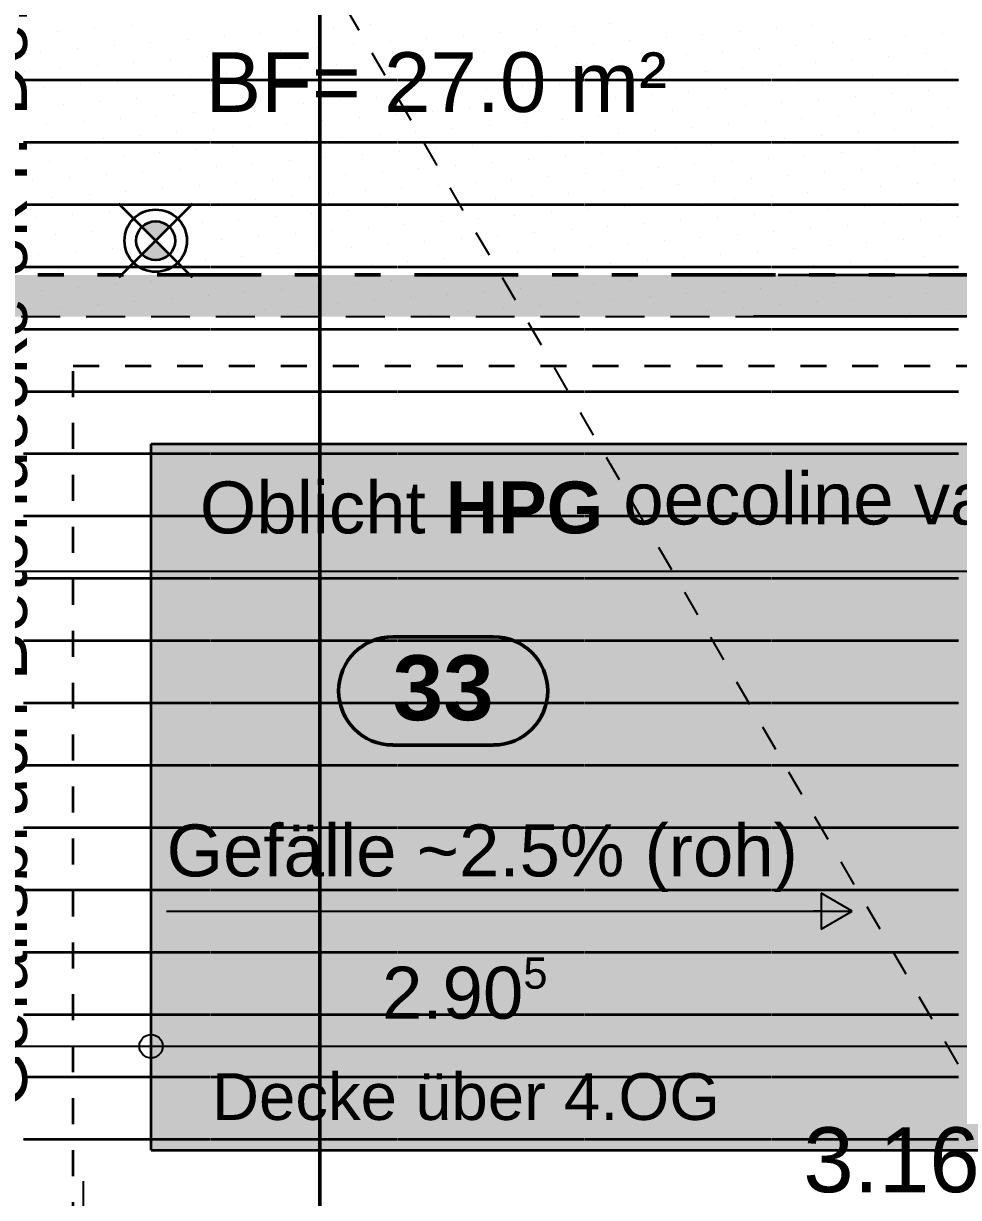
# Model space of a CAD drawing. Header units: centimetres. Extents: x 0.3 to 84.3, y 0.3 to 59.7.
# Drawn here: x 38.279 to 41.879, y 12.562 to 17.082 of the extents above; entities that cross this region are included whole.
import ezdxf

# ---------------------------------------------------------------- set-up
doc = ezdxf.new("R2010")
doc.units = ezdxf.units.CM
for name, pattern in [('AUSGEZOGEN', [0]), ('KURZGESTRICHELT', [0.25, 0.15, -0.1]), ('LINIE_17', [0.05, 0, -0.05]), ('LINIE_23', [0.79, 0.4, -0.13, 0, -0.13, 0, -0.13]), ('RAND', [44.45, 12.7, -6.35, 12.7, -6.35, 0, -6.35]), ('STRICHPUNKT', [25.4, 12.7, -6.35, 0, -6.35]), ('VERDECKT', [9.525, 6.35, -3.175])]:
    doc.linetypes.add(name, pattern=pattern)
for name, color, linetype, lineweight in [('Ausbau Raeume', 7, 'AUSGEZOGEN', 35), ('Bauachsen grob', 7, 'RAND', 25), ('Bodenplatte', 7, 'AUSGEZOGEN', 35), ('Daemmung', 7, 'AUSGEZOGEN', 35), ('Decke', 7, 'AUSGEZOGEN', 35), ('Deckendaemmung', 7, 'AUSGEZOGEN', 25), ('Entwaesserungsb._ Retentionb', 251, 'AUSGEZOGEN', 50), ('Raumbezeichnung', 7, 'AUSGEZOGEN', 35), ('Schnittbegrenzung', 7, 'AUSGEZOGEN', 25), ('Text Werkplan Ausfuehrung', 7, 'AUSGEZOGEN', 50), ('Vermassung Decke', 180, 'VERDECKT', 50), ('Werkplan- Ausfuehrungsmasse', 7, 'AUSGEZOGEN', 25)]:
    doc.layers.add(name, color=color, linetype=linetype, lineweight=lineweight)
doc.layers.add('Elektro Apparate', color=7, linetype='AUSGEZOGEN', lineweight=35, true_color=0x656565)
doc.styles.add('ARIAL', font='ARIAL.TTF')

msp = doc.modelspace()

# ---------------------------------------------------------------- hatches: boundary and pattern name
at = {"layer": 'Bodenplatte', "linetype": 'AUSGEZOGEN', "lineweight": 25, "true_color": 0xe0ffe0}
msp.add_hatch(color=254, dxfattribs=at).paths.add_polyline_path([(31.66, 16.114), (31.66, 15.954), (47.44, 15.954), (47.44, 11.564), (62.72, 11.564), (62.72, 11.724), (47.6, 11.724), (47.6, 16.114)])
at = {"layer": 'Decke', "linetype": 'RAND', "lineweight": 35, "true_color": 0xedf5de}
msp.add_hatch(color=7, dxfattribs=at).paths.add_polyline_path([(38.77, 15.464), (38.77, 12.744), (44.58, 12.744), (44.58, 15.464)])
at = {"layer": 'Elektro Apparate', "linetype": 'AUSGEZOGEN', "lineweight": 35}
h = msp.add_hatch(color=40, dxfattribs=at)
h.paths.add_polyline_path([(38.735, 16.193), (38.788, 16.246), (38.841, 16.193), (38.8348, 16.1874), (38.8047, 16.1729), (38.7713, 16.1729), (38.7412, 16.1874)], flags=16)
h.paths.add_polyline_path([(38.841, 16.299), (38.788, 16.246), (38.735, 16.299), (38.7412, 16.3046), (38.7713, 16.3191), (38.8047, 16.3191), (38.8348, 16.3046)], flags=16)
at = {"layer": 'Entwaesserungsb._ Retentionb', "linetype": 'AUSGEZOGEN', "lineweight": 25}
msp.add_hatch(color=7, dxfattribs=at).paths.add_polyline_path([(41.35, 13.5955), (41.47, 13.6645), (41.35, 13.7335)])

# ---------------------------------------------------------------- linework, layer by layer
at = {"layer": 'Ausbau Raeume', "color": 254, "linetype": 'AUSGEZOGEN', "lineweight": 35}
for p, q in [((38.9982, 16.8646), (38.2796, 16.8646)), ((39.7182, 16.8646), (38.9996, 16.8646)), ((40.4382, 16.8646), (39.7196, 16.8646)), ((41.1582, 16.8646), (40.4396, 16.8646)), ((41.8782, 16.8646), (41.1596, 16.8646)), ((38.9982, 16.6246), (38.2796, 16.6246)), ((39.7182, 16.6246), (38.9996, 16.6246)), ((40.4382, 16.6246), (39.7196, 16.6246)), ((41.1582, 16.6246), (40.4396, 16.6246)), ((41.8782, 16.6246), (41.1596, 16.6246)), ((38.9982, 16.3846), (38.2796, 16.3846)), ((39.7182, 16.3846), (38.9996, 16.3846)), ((40.4382, 16.3846), (39.7196, 16.3846)), ((41.1582, 16.3846), (40.4396, 16.3846)), ((41.8782, 16.3846), (41.1596, 16.3846)), ((38.9982, 16.1446), (38.2796, 16.1446)), ((39.7182, 16.1446), (38.9996, 16.1446)), ((40.4382, 16.1446), (39.7196, 16.1446)), ((41.1582, 16.1446), (40.4396, 16.1446)), ((41.8782, 16.1446), (41.1596, 16.1446)), ((38.9982, 15.9046), (38.2796, 15.9046)), ((39.7182, 15.9046), (38.9996, 15.9046)), ((40.4382, 15.9046), (39.7196, 15.9046)), ((41.1582, 15.9046), (40.4396, 15.9046)), ((41.8782, 15.9046), (41.1596, 15.9046)), ((38.9982, 15.6646), (38.2796, 15.6646)), ((39.7182, 15.6646), (38.9996, 15.6646)), ((40.4382, 15.6646), (39.7196, 15.6646)), ((41.1582, 15.6646), (40.4396, 15.6646)), ((41.8782, 15.6646), (41.1596, 15.6646)), ((38.9982, 15.4246), (38.2796, 15.4246)), ((39.7182, 15.4246), (38.9996, 15.4246)), ((40.4382, 15.4246), (39.7196, 15.4246)), ((41.1582, 15.4246), (40.4396, 15.4246)), ((41.8782, 15.4246), (41.1596, 15.4246)), ((38.9982, 15.1846), (38.2796, 15.1846)), ((39.7182, 15.1846), (38.9996, 15.1846)), ((40.4382, 15.1846), (39.7196, 15.1846)), ((41.1582, 15.1846), (40.4396, 15.1846)), ((41.8782, 15.1846), (41.1596, 15.1846)), ((38.9982, 14.9446), (38.2796, 14.9446)), ((39.7182, 14.9446), (38.9996, 14.9446)), ((40.4382, 14.9446), (39.7196, 14.9446)), ((41.1582, 14.9446), (40.4396, 14.9446)), ((41.8782, 14.9446), (41.1596, 14.9446)), ((38.9982, 14.7046), (38.2796, 14.7046)), ((39.7182, 14.7046), (38.9996, 14.7046)), ((40.4382, 14.7046), (39.7196, 14.7046)), ((41.1582, 14.7046), (40.4396, 14.7046)), ((41.8782, 14.7046), (41.1596, 14.7046)), ((38.9982, 14.4646), (38.2796, 14.4646)), ((39.7182, 14.4646), (38.9996, 14.4646)), ((40.4382, 14.4646), (39.7196, 14.4646)), ((41.1582, 14.4646), (40.4396, 14.4646)), ((41.8782, 14.4646), (41.1596, 14.4646)), ((38.9982, 14.2246), (38.2796, 14.2246)), ((39.7182, 14.2246), (38.9996, 14.2246)), ((40.4382, 14.2246), (39.7196, 14.2246)), ((41.1582, 14.2246), (40.4396, 14.2246)), ((41.8782, 14.2246), (41.1596, 14.2246)), ((38.9982, 13.9846), (38.2796, 13.9846)), ((39.7182, 13.9846), (38.9996, 13.9846)), ((40.4382, 13.9846), (39.7196, 13.9846)), ((41.1582, 13.9846), (40.4396, 13.9846)), ((41.8782, 13.9846), (41.1596, 13.9846)), ((38.9982, 13.7446), (38.2796, 13.7446)), ((39.7182, 13.7446), (38.9996, 13.7446)), ((40.4382, 13.7446), (39.7196, 13.7446)), ((41.1582, 13.7446), (40.4396, 13.7446)), ((41.8782, 13.7446), (41.1596, 13.7446)), ((38.9982, 13.5046), (38.2796, 13.5046)), ((39.7182, 13.5046), (38.9996, 13.5046)), ((40.4382, 13.5046), (39.7196, 13.5046)), ((41.1582, 13.5046), (40.4396, 13.5046)), ((41.8782, 13.5046), (41.1596, 13.5046)), ((38.9982, 13.2646), (38.2796, 13.2646)), ((39.7182, 13.2646), (38.9996, 13.2646)), ((40.4382, 13.2646), (39.7196, 13.2646)), ((41.1582, 13.2646), (40.4396, 13.2646)), ((41.8782, 13.2646), (41.1596, 13.2646)), ((38.9982, 13.0246), (38.2796, 13.0246)), ((39.7182, 13.0246), (38.9996, 13.0246)), ((40.4382, 13.0246), (39.7196, 13.0246)), ((41.1582, 13.0246), (40.4396, 13.0246)), ((41.8782, 13.0246), (41.1596, 13.0246)), ((38.9982, 12.7846), (38.2796, 12.7846)), ((39.7182, 12.7846), (38.9996, 12.7846)), ((40.4382, 12.7846), (39.7196, 12.7846)), ((41.1582, 12.7846), (40.4396, 12.7846)), ((41.8782, 12.7846), (41.1596, 12.7846))]:
    msp.add_line(p, q, dxfattribs=at)
at = {"layer": 'Bauachsen grob', "color": 32, "linetype": 'LINIE_23', "lineweight": 50, "true_color": 0xc36e14}
msp.add_line((21.964, 16.114), (72.416, 16.114), dxfattribs=at)
at = {"layer": 'Bodenplatte', "color": 92, "linetype": 'VERDECKT', "lineweight": 35, "true_color": 0x00c600}
for p, q in [((31.66, 16.114), (47.6, 16.114)), ((47.44, 15.954), (31.66, 15.954))]:
    msp.add_line(p, q, dxfattribs=at)
at = {"layer": 'Daemmung', "color": 211, "linetype": 'KURZGESTRICHELT', "lineweight": 25, "true_color": 0xff70ff}
msp.add_line((32.02, 15.954), (45.4, 15.954), dxfattribs=at)
at = {"layer": 'Decke', "color": 92, "linetype": 'LINIE_17', "lineweight": 35, "true_color": 0x00c600}
for p, q in [((38.47, 15.764), (44.88, 15.764)), ((38.47, 12.444), (38.47, 15.764))]:
    msp.add_line(p, q, dxfattribs=at)
at = {"layer": 'Decke', "color": 92, "linetype": 'RAND', "lineweight": 35, "true_color": 0x00c600}
for p, q in [((38.77, 12.744), (38.77, 15.464)), ((38.77, 15.464), (44.58, 15.464)), ((38.77, 12.744), (44.58, 12.744))]:
    msp.add_line(p, q, dxfattribs=at)
at = {"layer": 'Deckendaemmung', "color": 211, "linetype": 'AUSGEZOGEN', "lineweight": 25, "true_color": 0xff70ff}
for p, q in [((38.411, 17.0517), (38.411, 17.0517)), ((38.552, 17.0631), (38.552, 17.0631)), ((38.6929, 17.0744), (38.6929, 17.0744)), ((39.3328, 17.0549), (39.3328, 17.0549)), ((39.4738, 17.0663), (39.4738, 17.0663)), ((39.6147, 17.0776), (39.6147, 17.0776)), ((40.1137, 17.0468), (40.1137, 17.0468)), ((40.2547, 17.0582), (40.2547, 17.0582)), ((40.3956, 17.0695), (40.3956, 17.0695)), ((40.5365, 17.0809), (40.5365, 17.0809)), ((41.0355, 17.0501), (41.0355, 17.0501)), ((41.1765, 17.0614), (41.1765, 17.0614)), ((41.3174, 17.0728), (41.3174, 17.0728)), ((38.7691, 17.0096), (38.7691, 17.0096)), ((38.91, 17.0209), (38.91, 17.0209)), ((39.051, 17.0323), (39.051, 17.0323)), ((39.1919, 17.0436), (39.1919, 17.0436)), ((39.5499, 17.0015), (39.5499, 17.0015)), ((39.6909, 17.0128), (39.6909, 17.0128)), ((39.8318, 17.0242), (39.8318, 17.0242)), ((39.9728, 17.0355), (39.9728, 17.0355)), ((40.4717, 17.0047), (40.4717, 17.0047)), ((40.6127, 17.0161), (40.6127, 17.0161)), ((40.7536, 17.0274), (40.7536, 17.0274)), ((40.8946, 17.0387), (40.8946, 17.0387)), ((41.3935, 17.008), (41.3935, 17.008)), ((41.5345, 17.0193), (41.5345, 17.0193)), ((41.6754, 17.0306), (41.6754, 17.0306)), ((41.8164, 17.042), (41.8164, 17.042)), ((38.3462, 16.9756), (38.3462, 16.9756)), ((38.4872, 16.9869), (38.4872, 16.9869)), ((38.6281, 16.9982), (38.6281, 16.9982)), ((38.9861, 16.9561), (38.9861, 16.9561)), ((39.1271, 16.9675), (39.1271, 16.9675)), ((39.268, 16.9788), (39.268, 16.9788)), ((39.409, 16.9901), (39.409, 16.9901)), ((39.908, 16.9594), (39.908, 16.9594)), ((40.0489, 16.9707), (40.0489, 16.9707)), ((40.1898, 16.982), (40.1898, 16.982)), ((40.3308, 16.9934), (40.3308, 16.9934)), ((40.8298, 16.9626), (40.8298, 16.9626)), ((40.9707, 16.9739), (40.9707, 16.9739)), ((41.1117, 16.9853), (41.1117, 16.9853)), ((41.2526, 16.9966), (41.2526, 16.9966)), ((41.6106, 16.9545), (41.6106, 16.9545)), ((41.7516, 16.9658), (41.7516, 16.9658)), ((38.4224, 16.9108), (38.4224, 16.9108)), ((38.5633, 16.9221), (38.5633, 16.9221)), ((38.7043, 16.9334), (38.7043, 16.9334)), ((38.8452, 16.9448), (38.8452, 16.9448)), ((39.3442, 16.914), (39.3442, 16.914)), ((39.4851, 16.9253), (39.4851, 16.9253)), ((39.6261, 16.9367), (39.6261, 16.9367)), ((39.767, 16.948), (39.767, 16.948)), ((40.266, 16.9172), (40.266, 16.9172)), ((40.4069, 16.9286), (40.4069, 16.9286)), ((40.5479, 16.9399), (40.5479, 16.9399)), ((40.6888, 16.9513), (40.6888, 16.9513)), ((41.0469, 16.9091), (41.0469, 16.9091)), ((41.1878, 16.9205), (41.1878, 16.9205)), ((41.1878, 16.9205), (41.1878, 16.9205)), ((41.3287, 16.9318), (41.3287, 16.9318)), ((41.4697, 16.9432), (41.4697, 16.9432)), ((38.2814, 16.8994), (38.2814, 16.8994)), ((38.7804, 16.8686), (38.7804, 16.8686)), ((38.9213, 16.88), (38.9213, 16.88)), ((39.0623, 16.8913), (39.0623, 16.8913)), ((39.2032, 16.9027), (39.2032, 16.9027)), ((39.7022, 16.8719), (39.7022, 16.8719)), ((39.8432, 16.8832), (39.8432, 16.8832)), ((39.9841, 16.8946), (39.9841, 16.8946)), ((40.125, 16.9059), (40.125, 16.9059)), ((40.4831, 16.8638), (40.4831, 16.8638)), ((40.4831, 16.8638), (40.4831, 16.8638)), ((40.624, 16.8751), (40.624, 16.8751)), ((40.765, 16.8865), (40.765, 16.8865)), ((40.9059, 16.8978), (40.9059, 16.8978)), ((41.4049, 16.867), (41.4049, 16.867)), ((41.5458, 16.8784), (41.5458, 16.8784)), ((41.6868, 16.8897), (41.6868, 16.8897)), ((41.8277, 16.901), (41.8277, 16.901)), ((38.3576, 16.8346), (38.3576, 16.8346)), ((38.4985, 16.846), (38.4985, 16.846)), ((38.6395, 16.8573), (38.6395, 16.8573)), ((39.1384, 16.8265), (39.1384, 16.8265)), ((39.2794, 16.8379), (39.2794, 16.8379)), ((39.4203, 16.8492), (39.4203, 16.8492)), ((39.5613, 16.8605), (39.5613, 16.8605)), ((39.9193, 16.8184), (39.9193, 16.8184)), ((40.0602, 16.8298), (40.0602, 16.8298)), ((40.2012, 16.8411), (40.2012, 16.8411)), ((40.3421, 16.8524), (40.3421, 16.8524)), ((40.8411, 16.8217), (40.8411, 16.8217)), ((40.9821, 16.833), (40.9821, 16.833)), ((41.123, 16.8443), (41.123, 16.8443)), ((41.2639, 16.8557), (41.2639, 16.8557)), ((41.7629, 16.8249), (41.7629, 16.8249)), ((38.5747, 16.7812), (38.5747, 16.7812)), ((38.7156, 16.7925), (38.7156, 16.7925)), ((38.8565, 16.8038), (38.8565, 16.8038)), ((38.9975, 16.8152), (38.9975, 16.8152)), ((39.3555, 16.7731), (39.3555, 16.7731)), ((39.4965, 16.7844), (39.4965, 16.7844)), ((39.6374, 16.7957), (39.6374, 16.7957)), ((39.7784, 16.8071), (39.7784, 16.8071)), ((39.7784, 16.8071), (39.7784, 16.8071)), ((40.2773, 16.7763), (40.2773, 16.7763)), ((40.4183, 16.7876), (40.4183, 16.7876)), ((40.5592, 16.799), (40.5592, 16.799)), ((40.7002, 16.8103), (40.7002, 16.8103)), ((41.1991, 16.7795), (41.1991, 16.7795)), ((41.3401, 16.7909), (41.3401, 16.7909)), ((41.481, 16.8022), (41.481, 16.8022)), ((41.622, 16.8136), (41.622, 16.8136)), ((38.2928, 16.7585), (38.2928, 16.7585)), ((38.4337, 16.7698), (38.4337, 16.7698)), ((38.7917, 16.7277), (38.7917, 16.7277)), ((38.9327, 16.739), (38.9327, 16.739)), ((39.0736, 16.7504), (39.0736, 16.7504)), ((39.0736, 16.7504), (39.0736, 16.7504)), ((39.2146, 16.7617), (39.2146, 16.7617)), ((39.7136, 16.7309), (39.7136, 16.7309)), ((39.8545, 16.7423), (39.8545, 16.7423)), ((39.9954, 16.7536), (39.9954, 16.7536)), ((40.1364, 16.765), (40.1364, 16.765)), ((40.6354, 16.7342), (40.6354, 16.7342)), ((40.7763, 16.7455), (40.7763, 16.7455)), ((40.9173, 16.7569), (40.9173, 16.7569)), ((41.0582, 16.7682), (41.0582, 16.7682)), ((41.5572, 16.7374), (41.5572, 16.7374)), ((41.6981, 16.7488), (41.6981, 16.7488)), ((41.8391, 16.7601), (41.8391, 16.7601)), ((38.3689, 16.6937), (38.3689, 16.6937)), ((38.3689, 16.6937), (38.3689, 16.6937)), ((38.5099, 16.705), (38.5099, 16.705)), ((38.6508, 16.7164), (38.6508, 16.7164)), ((39.1498, 16.6856), (39.1498, 16.6856)), ((39.2907, 16.6969), (39.2907, 16.6969)), ((39.4317, 16.7083), (39.4317, 16.7083)), ((39.5726, 16.7196), (39.5726, 16.7196)), ((40.0716, 16.6888), (40.0716, 16.6888)), ((40.2125, 16.7002), (40.2125, 16.7002)), ((40.3535, 16.7115), (40.3535, 16.7115)), ((40.4944, 16.7228), (40.4944, 16.7228)), ((40.9934, 16.6921), (40.9934, 16.6921)), ((41.1343, 16.7034), (41.1343, 16.7034)), ((41.2753, 16.7147), (41.2753, 16.7147)), ((41.4162, 16.7261), (41.4162, 16.7261)), ((41.7743, 16.684), (41.7743, 16.684)), ((38.586, 16.6402), (38.586, 16.6402)), ((38.7269, 16.6516), (38.7269, 16.6516)), ((38.8679, 16.6629), (38.8679, 16.6629)), ((39.0088, 16.6742), (39.0088, 16.6742)), ((39.5078, 16.6435), (39.5078, 16.6435)), ((39.6488, 16.6548), (39.6488, 16.6548)), ((39.7897, 16.6661), (39.7897, 16.6661)), ((39.9306, 16.6775), (39.9306, 16.6775)), ((40.4296, 16.6467), (40.4296, 16.6467)), ((40.5706, 16.658), (40.5706, 16.658)), ((40.7115, 16.6694), (40.7115, 16.6694)), ((40.8524, 16.6807), (40.8524, 16.6807)), ((41.2105, 16.6386), (41.2105, 16.6386)), ((41.3514, 16.6499), (41.3514, 16.6499)), ((41.4924, 16.6613), (41.4924, 16.6613)), ((41.6333, 16.6726), (41.6333, 16.6726)), ((38.3041, 16.6175), (38.3041, 16.6175)), ((38.4451, 16.6289), (38.4451, 16.6289)), ((38.944, 16.5981), (38.944, 16.5981)), ((39.085, 16.6094), (39.085, 16.6094)), ((39.2259, 16.6208), (39.2259, 16.6208)), ((39.3669, 16.6321), (39.3669, 16.6321)), ((39.8658, 16.6013), (39.8658, 16.6013)), ((40.0068, 16.6127), (40.0068, 16.6127)), ((40.1477, 16.624), (40.1477, 16.624)), ((40.2887, 16.6354), (40.2887, 16.6354)), ((40.6467, 16.5932), (40.6467, 16.5932)), ((40.7876, 16.6046), (40.7876, 16.6046)), ((40.9286, 16.6159), (40.9286, 16.6159)), ((41.0695, 16.6273), (41.0695, 16.6273)), ((41.5685, 16.5965), (41.5685, 16.5965)), ((41.7095, 16.6078), (41.7095, 16.6078)), ((41.8504, 16.6192), (41.8504, 16.6192)), ((41.8504, 16.6192), (41.8504, 16.6192)), ((38.3802, 16.5527), (38.3802, 16.5527)), ((38.5212, 16.5641), (38.5212, 16.5641)), ((38.6621, 16.5754), (38.6621, 16.5754)), ((38.8031, 16.5868), (38.8031, 16.5868)), ((39.3021, 16.556), (39.3021, 16.556)), ((39.443, 16.5673), (39.443, 16.5673)), ((39.5839, 16.5787), (39.5839, 16.5787)), ((39.7249, 16.59), (39.7249, 16.59)), ((40.0829, 16.5479), (40.0829, 16.5479)), ((40.2239, 16.5592), (40.2239, 16.5592)), ((40.3648, 16.5706), (40.3648, 16.5706)), ((40.5058, 16.5819), (40.5058, 16.5819)), ((41.0047, 16.5511), (41.0047, 16.5511)), ((41.1457, 16.5625), (41.1457, 16.5625)), ((41.1457, 16.5625), (41.1457, 16.5625)), ((41.2866, 16.5738), (41.2866, 16.5738)), ((41.4276, 16.5851), (41.4276, 16.5851)), ((38.7383, 16.5106), (38.7383, 16.5106)), ((38.8792, 16.522), (38.8792, 16.522)), ((39.0202, 16.5333), (39.0202, 16.5333)), ((39.1611, 16.5446), (39.1611, 16.5446)), ((39.5191, 16.5025), (39.5191, 16.5025)), ((39.6601, 16.5139), (39.6601, 16.5139)), ((39.801, 16.5252), (39.801, 16.5252)), ((39.942, 16.5365), (39.942, 16.5365)), ((40.441, 16.5057), (40.441, 16.5057)), ((40.441, 16.5057), (40.441, 16.5057)), ((40.5819, 16.5171), (40.5819, 16.5171)), ((40.7228, 16.5284), (40.7228, 16.5284)), ((40.8638, 16.5398), (40.8638, 16.5398)), ((41.3628, 16.509), (41.3628, 16.509)), ((41.5037, 16.5203), (41.5037, 16.5203)), ((41.6447, 16.5317), (41.6447, 16.5317)), ((41.7856, 16.543), (41.7856, 16.543)), ((38.3154, 16.4766), (38.3154, 16.4766)), ((38.4564, 16.4879), (38.4564, 16.4879)), ((38.5973, 16.4993), (38.5973, 16.4993)), ((38.9554, 16.4572), (38.9554, 16.4572)), ((39.0963, 16.4685), (39.0963, 16.4685)), ((39.2373, 16.4798), (39.2373, 16.4798)), ((39.3782, 16.4912), (39.3782, 16.4912)), ((39.8772, 16.4604), (39.8772, 16.4604)), ((40.0181, 16.4717), (40.0181, 16.4717)), ((40.1591, 16.4831), (40.1591, 16.4831)), ((40.3, 16.4944), (40.3, 16.4944)), ((40.799, 16.4636), (40.799, 16.4636)), ((40.9399, 16.475), (40.9399, 16.475)), ((41.0809, 16.4863), (41.0809, 16.4863)), ((41.2218, 16.4976), (41.2218, 16.4976)), ((41.7208, 16.4669), (41.7208, 16.4669)), ((41.8617, 16.4782), (41.8617, 16.4782)), ((38.3916, 16.4118), (38.3916, 16.4118)), ((38.5325, 16.4231), (38.5325, 16.4231)), ((38.6735, 16.4345), (38.6735, 16.4345)), ((38.8144, 16.4458), (38.8144, 16.4458)), ((39.3134, 16.415), (39.3134, 16.415)), ((39.4543, 16.4264), (39.4543, 16.4264)), ((39.5953, 16.4377), (39.5953, 16.4377)), ((39.7362, 16.449), (39.7362, 16.449)), ((39.7362, 16.449), (39.7362, 16.449)), ((40.2352, 16.4183), (40.2352, 16.4183)), ((40.3762, 16.4296), (40.3762, 16.4296)), ((40.5171, 16.4409), (40.5171, 16.4409)), ((40.658, 16.4523), (40.658, 16.4523)), ((41.157, 16.4215), (41.157, 16.4215)), ((41.298, 16.4328), (41.298, 16.4328)), ((41.4389, 16.4442), (41.4389, 16.4442)), ((41.5799, 16.4555), (41.5799, 16.4555)), ((38.7496, 16.3697), (38.7496, 16.3697)), ((38.8906, 16.381), (38.8906, 16.381)), ((39.0315, 16.3923), (39.0315, 16.3923)), ((39.0315, 16.3923), (39.0315, 16.3923)), ((39.1725, 16.4037), (39.1725, 16.4037)), ((39.6714, 16.3729), (39.6714, 16.3729)), ((39.8124, 16.3842), (39.8124, 16.3842)), ((39.9533, 16.3956), (39.9533, 16.3956)), ((40.0943, 16.4069), (40.0943, 16.4069)), ((40.5932, 16.3761), (40.5932, 16.3761)), ((40.7342, 16.3875), (40.7342, 16.3875)), ((40.8751, 16.3988), (40.8751, 16.3988)), ((41.0161, 16.4102), (41.0161, 16.4102)), ((41.3741, 16.368), (41.3741, 16.368)), ((41.515, 16.3794), (41.515, 16.3794)), ((41.656, 16.3907), (41.656, 16.3907)), ((41.7969, 16.4021), (41.7969, 16.4021)), ((38.3268, 16.3356), (38.3268, 16.3356)), ((38.3268, 16.3356), (38.3268, 16.3356)), ((38.4677, 16.347), (38.4677, 16.347)), ((38.6087, 16.3583), (38.6087, 16.3583)), ((39.1077, 16.3275), (39.1077, 16.3275)), ((39.2486, 16.3389), (39.2486, 16.3389)), ((39.3895, 16.3502), (39.3895, 16.3502)), ((39.5305, 16.3616), (39.5305, 16.3616)), ((40.0295, 16.3308), (40.0295, 16.3308)), ((40.1704, 16.3421), (40.1704, 16.3421)), ((40.3114, 16.3535), (40.3114, 16.3535)), ((40.4523, 16.3648), (40.4523, 16.3648)), ((40.8103, 16.3227), (40.8103, 16.3227)), ((40.9513, 16.334), (40.9513, 16.334)), ((41.0922, 16.3454), (41.0922, 16.3454)), ((41.2332, 16.3567), (41.2332, 16.3567)), ((41.7321, 16.3259), (41.7321, 16.3259)), ((41.8731, 16.3373), (41.8731, 16.3373)), ((38.5439, 16.2822), (38.5439, 16.2822)), ((38.6848, 16.2935), (38.6848, 16.2935)), ((38.8258, 16.3049), (38.8258, 16.3049)), ((38.9667, 16.3162), (38.9667, 16.3162)), ((39.4657, 16.2854), (39.4657, 16.2854)), ((39.6066, 16.2968), (39.6066, 16.2968)), ((39.7476, 16.3081), (39.7476, 16.3081)), ((39.8885, 16.3194), (39.8885, 16.3194)), ((40.2465, 16.2773), (40.2465, 16.2773)), ((40.3875, 16.2887), (40.3875, 16.2887)), ((40.5284, 16.3), (40.5284, 16.3)), ((40.6694, 16.3113), (40.6694, 16.3113)), ((41.1684, 16.2806), (41.1684, 16.2806)), ((41.3093, 16.2919), (41.3093, 16.2919)), ((41.4502, 16.3032), (41.4502, 16.3032)), ((41.5912, 16.3146), (41.5912, 16.3146)), ((38.4029, 16.2708), (38.4029, 16.2708)), ((38.9019, 16.2401), (38.9019, 16.2401)), ((39.0428, 16.2514), (39.0428, 16.2514)), ((39.1838, 16.2627), (39.1838, 16.2627)), ((39.3247, 16.2741), (39.3247, 16.2741)), ((39.6828, 16.232), (39.6828, 16.232)), ((39.8237, 16.2433), (39.8237, 16.2433)), ((39.9647, 16.2546), (39.9647, 16.2546)), ((40.1056, 16.266), (40.1056, 16.266)), ((40.6046, 16.2352), (40.6046, 16.2352)), ((40.7455, 16.2465), (40.7455, 16.2465)), ((40.8865, 16.2579), (40.8865, 16.2579)), ((41.0274, 16.2692), (41.0274, 16.2692)), ((41.5264, 16.2384), (41.5264, 16.2384)), ((41.6673, 16.2498), (41.6673, 16.2498)), ((41.8083, 16.2611), (41.8083, 16.2611)), ((38.3381, 16.1947), (38.3381, 16.1947)), ((38.4791, 16.206), (38.4791, 16.206)), ((38.62, 16.2174), (38.62, 16.2174)), ((38.761, 16.2287), (38.761, 16.2287)), ((39.119, 16.1866), (39.119, 16.1866)), ((39.2599, 16.1979), (39.2599, 16.1979)), ((39.4009, 16.2093), (39.4009, 16.2093)), ((39.5418, 16.2206), (39.5418, 16.2206)), ((40.0408, 16.1898), (40.0408, 16.1898)), ((40.1817, 16.2012), (40.1817, 16.2012)), ((40.3227, 16.2125), (40.3227, 16.2125)), ((40.4636, 16.2239), (40.4636, 16.2239)), ((40.9626, 16.1931), (40.9626, 16.1931)), ((41.1036, 16.2044), (41.1036, 16.2044)), ((41.2445, 16.2158), (41.2445, 16.2158)), ((41.2445, 16.2158), (41.2445, 16.2158)), ((41.3854, 16.2271), (41.3854, 16.2271)), ((41.7435, 16.185), (41.7435, 16.185)), ((38.5552, 16.1412), (38.5552, 16.1412)), ((38.6962, 16.1526), (38.6962, 16.1526)), ((38.8371, 16.1639), (38.8371, 16.1639)), ((38.978, 16.1753), (38.978, 16.1753)), ((39.477, 16.1445), (39.477, 16.1445)), ((39.618, 16.1558), (39.618, 16.1558)), ((39.7589, 16.1672), (39.7589, 16.1672)), ((39.8999, 16.1785), (39.8999, 16.1785)), ((40.3988, 16.1477), (40.3988, 16.1477)), ((40.5398, 16.1591), (40.5398, 16.1591)), ((40.5398, 16.1591), (40.5398, 16.1591)), ((40.6807, 16.1704), (40.6807, 16.1704)), ((40.8217, 16.1817), (40.8217, 16.1817)), ((41.1797, 16.1396), (41.1797, 16.1396)), ((41.3206, 16.151), (41.3206, 16.151)), ((41.4616, 16.1623), (41.4616, 16.1623)), ((41.6025, 16.1736), (41.6025, 16.1736)), ((38.4143, 16.1299), (38.4143, 16.1299)), ((38.9132, 16.0991), (38.9132, 16.0991)), ((39.0542, 16.1105), (39.0542, 16.1105)), ((39.1951, 16.1218), (39.1951, 16.1218)), ((39.3361, 16.1331), (39.3361, 16.1331)), ((39.8351, 16.1024), (39.8351, 16.1024)), ((39.8351, 16.1024), (39.8351, 16.1024)), ((39.976, 16.1137), (39.976, 16.1137)), ((40.1169, 16.125), (40.1169, 16.125)), ((40.2579, 16.1364), (40.2579, 16.1364)), ((40.7569, 16.1056), (40.7569, 16.1056)), ((40.8978, 16.1169), (40.8978, 16.1169)), ((41.0388, 16.1283), (41.0388, 16.1283)), ((41.5377, 16.0975), (41.5377, 16.0975)), ((41.6787, 16.1088), (41.6787, 16.1088)), ((41.8196, 16.1202), (41.8196, 16.1202)), ((38.3495, 16.0538), (38.3495, 16.0538)), ((38.4904, 16.0651), (38.4904, 16.0651)), ((38.6314, 16.0764), (38.6314, 16.0764)), ((38.7723, 16.0878), (38.7723, 16.0878)), ((39.2713, 16.057), (39.2713, 16.057)), ((39.4122, 16.0683), (39.4122, 16.0683)), ((39.5532, 16.0797), (39.5532, 16.0797)), ((39.6941, 16.091), (39.6941, 16.091)), ((40.1931, 16.0602), (40.1931, 16.0602)), ((40.334, 16.0716), (40.334, 16.0716)), ((40.475, 16.0829), (40.475, 16.0829)), ((40.6159, 16.0943), (40.6159, 16.0943)), ((40.974, 16.0521), (40.974, 16.0521)), ((41.1149, 16.0635), (41.1149, 16.0635)), ((41.2558, 16.0748), (41.2558, 16.0748)), ((41.3968, 16.0862), (41.3968, 16.0862)), ((38.7075, 16.0116), (38.7075, 16.0116)), ((38.8484, 16.023), (38.8484, 16.023)), ((38.9894, 16.0343), (38.9894, 16.0343)), ((39.1303, 16.0457), (39.1303, 16.0457)), ((39.1303, 16.0457), (39.1303, 16.0457)), ((39.6293, 16.0149), (39.6293, 16.0149)), ((39.7703, 16.0262), (39.7703, 16.0262)), ((39.9112, 16.0376), (39.9112, 16.0376)), ((40.0521, 16.0489), (40.0521, 16.0489)), ((40.4102, 16.0068), (40.4102, 16.0068)), ((40.5511, 16.0181), (40.5511, 16.0181)), ((40.6921, 16.0295), (40.6921, 16.0295)), ((40.833, 16.0408), (40.833, 16.0408)), ((41.332, 16.01), (41.332, 16.01)), ((41.4729, 16.0214), (41.4729, 16.0214)), ((41.6139, 16.0327), (41.6139, 16.0327)), ((41.7548, 16.044), (41.7548, 16.044)), ((38.2847, 15.9776), (38.2847, 15.9776)), ((38.4256, 15.989), (38.4256, 15.989)), ((38.4256, 15.989), (38.4256, 15.989)), ((38.5666, 16.0003), (38.5666, 16.0003)), ((39.0655, 15.9695), (39.0655, 15.9695)), ((39.2065, 15.9809), (39.2065, 15.9809)), ((39.3474, 15.9922), (39.3474, 15.9922)), ((39.4884, 16.0035), (39.4884, 16.0035)), ((39.8464, 15.9614), (39.8464, 15.9614)), ((39.9873, 15.9728), (39.9873, 15.9728)), ((40.1283, 15.9841), (40.1283, 15.9841)), ((40.2692, 15.9954), (40.2692, 15.9954)), ((40.7682, 15.9647), (40.7682, 15.9647)), ((40.9091, 15.976), (40.9091, 15.976)), ((41.0501, 15.9873), (41.0501, 15.9873)), ((41.191, 15.9987), (41.191, 15.9987)), ((41.69, 15.9679), (41.69, 15.9679)), ((41.831, 15.9792), (41.831, 15.9792)), ((38.9246, 15.9582), (38.9246, 15.9582)), ((41.5491, 15.9566), (41.5491, 15.9566))]:
    msp.add_line(p, q, dxfattribs=at)
at = {"layer": 'Elektro Apparate', "color": 40, "linetype": 'AUSGEZOGEN', "lineweight": 35}
for p, q in [((38.9294, 16.3874), (38.6466, 16.1046)), ((38.9294, 16.1046), (38.6466, 16.3874))]:
    msp.add_line(p, q, dxfattribs=at)
for radius in [0.12, 0.075]:
    msp.add_circle((38.788, 16.246), radius, dxfattribs=at)
at = {"layer": 'Entwaesserungsb._ Retentionb', "color": 7, "linetype": 'LINIE_17', "lineweight": 25}
msp.add_line((42.58, 11.864), (37.995, 19.774), dxfattribs=at)
at = {"layer": 'Entwaesserungsb._ Retentionb', "color": 7, "linetype": 'AUSGEZOGEN', "lineweight": 25}
for p, q in [((41.47, 13.6645), (41.35, 13.7335)), ((41.35, 13.7335), (41.35, 13.5955)), ((38.83, 13.6645), (41.47, 13.6645)), ((41.35, 13.6645), (41.32, 13.6645)), ((41.35, 13.5955), (41.47, 13.6645)), ((41.47, 13.6645), (41.47, 13.6645)), ((41.47, 13.6645), (41.47, 13.6645)), ((41.47, 13.6645), (41.47, 13.6645))]:
    msp.add_line(p, q, dxfattribs=at)
at = {"layer": 'Schnittbegrenzung', "color": 14, "linetype": 'STRICHPUNKT', "lineweight": 50, "true_color": 0xb20000}
msp.add_line((39.42, 22.214), (39.42, 1.034), dxfattribs=at)
at = {"layer": 'Text Werkplan Ausfuehrung', "color": 240, "linetype": 'AUSGEZOGEN', "lineweight": 50}
for p, q in [((40.089, 14.7207), (39.7005, 14.7207)), ((40.089, 14.304), (39.7005, 14.304))]:
    msp.add_line(p, q, dxfattribs=at)
for centre, start, end in [((39.7005, 14.5124), 90, 270), ((40.089, 14.5124), 270, 90)]:
    msp.add_arc(centre, 0.2083, start, end, dxfattribs=at)
at = {"layer": 'Vermassung Decke', "color": 92, "linetype": 'AUSGEZOGEN', "lineweight": 25, "true_color": 0x00c600}
for p, q in [((38.77, 13.144), (38.77, 13.294)), ((37.22, 13.144), (38.77, 13.144)), ((38.77, 13.144), (38.77, 12.994)), ((38.77, 13.144), (38.77, 13.144)), ((38.77, 13.144), (44.58, 13.144))]:
    msp.add_line(p, q, dxfattribs=at)
msp.add_circle((38.77, 13.144), 0.045, dxfattribs=at)
at = {"layer": 'Werkplan- Ausfuehrungsmasse', "color": 7, "linetype": 'AUSGEZOGEN', "lineweight": 25}
for p, q in [((32.176, 14.974), (45.4, 14.974)), ((38.51, 12.474), (38.51, 12.624))]:
    msp.add_line(p, q, dxfattribs=at)

# ---------------------------------------------------------------- texts
at = {"layer": 'Entwaesserungsb._ Retentionb', "color": 7, "linetype": 'AUSGEZOGEN', "lineweight": 35, "insert": (38.83, 13.7378), "char_height": 0.2, "width": 0.1, "attachment_point": 7, "style": 'ARIAL'}
msp.add_mtext('Gefälle\\~~2.5%\\~(roh)', dxfattribs=at)
at = {"layer": 'Raumbezeichnung', "color": 7, "linetype": 'AUSGEZOGEN', "lineweight": 50, "insert": (38.9795, 16.7383), "char_height": 0.23, "width": 0.115, "attachment_point": 7, "style": 'ARIAL'}
msp.add_mtext('BF=\\~27.0\\~m²', dxfattribs=at)
at = {"layer": 'Text Werkplan Ausfuehrung', "color": 7, "linetype": 'AUSGEZOGEN', "lineweight": 35, "insert": (38.295, 12.9057), "char_height": 0.2, "width": 0.1, "attachment_point": 7, "rotation": 90, "style": 'ARIAL'}
msp.add_mtext('Gefällsbruch\\~Betondecke\\~ok\\~r.\\~De.\\~:\\~+11.43', dxfattribs=at)
at = {"layer": 'Text Werkplan Ausfuehrung', "color": 7, "linetype": 'AUSGEZOGEN', "lineweight": 35, "char_height": 0.2, "width": 0.1, "attachment_point": 7, "style": 'ARIAL'}
for s, insert in [('Oblicht\\~', (38.958, 15.116)), ('oecoline\\~vario®,\\~', (40.5883, 15.116)), ('\\fArial|i0|b1|c0|p0;HPG\\~', (39.9052, 15.116))]:
    msp.add_mtext(s, dxfattribs=dict(at, insert=insert))
at = {"layer": 'Text Werkplan Ausfuehrung', "color": 240, "linetype": 'AUSGEZOGEN', "lineweight": 50, "insert": (39.7005, 14.3957), "char_height": 0.25, "width": 0.125, "attachment_point": 7, "style": 'ARIAL'}
msp.add_mtext('\\fArial|i0|b1|c0|p0;33', dxfattribs=at)
at = {"layer": 'Vermassung Decke', "color": 92, "linetype": 'AUSGEZOGEN', "lineweight": 35, "true_color": 0x00c600, "attachment_point": 7, "style": 'ARIAL'}
for s, insert, char_height, width in [('5', (40.2033, 13.3641), 0.12, 0.06), ('2.90', (39.6595, 13.2474), 0.2, 0.1), ('Decke\\~über\\~4.OG', (39.0042, 12.8577), 0.18, 0.09)]:
    msp.add_mtext(s, dxfattribs=dict(at, insert=insert, char_height=char_height, width=width))
at = {"layer": 'Werkplan- Ausfuehrungsmasse', "color": 7, "linetype": 'AUSGEZOGEN', "lineweight": 50, "insert": (41.2811, 12.5784), "char_height": 0.25, "width": 0.125, "attachment_point": 7, "style": 'ARIAL'}
msp.add_mtext('3.16', dxfattribs=at)

doc.saveas('drawing.dxf')
